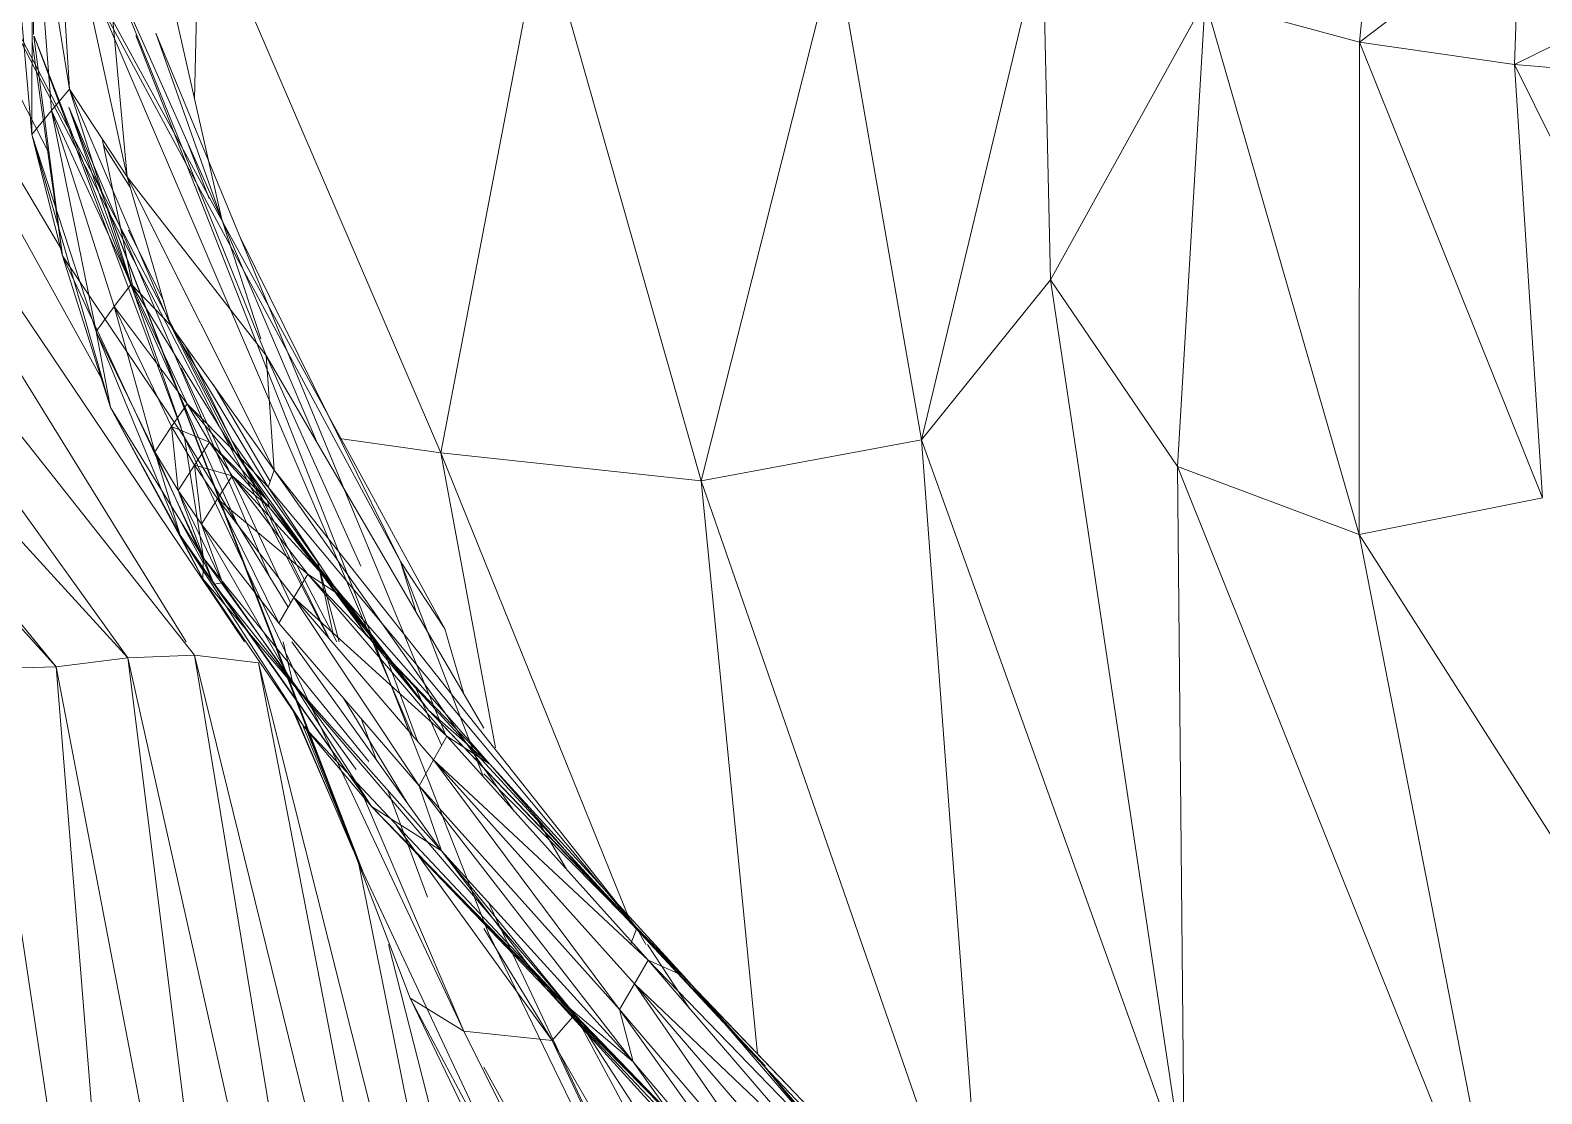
# Model space of a CAD drawing. Header units: millimetres. Extents: x -8546 to 211781, y -3000 to 31870.
# Drawn here: x -4209.31 to -4163.77, y 2681.13 to 2713.16 of the extents above; entities that cross this region are included whole.
import ezdxf

# ---------------------------------------------------------------- set-up
doc = ezdxf.new("R2010")
doc.units = ezdxf.units.MM
doc.layers.add('G-IMPT', color=8, linetype='Continuous', lineweight=9)
doc.layers.add('I-FURN', color=30, linetype='Continuous', lineweight=9)

# ---------------------------------------------------------------- blocks, each defined once
blk = doc.blocks.new('Artificial banana plant 1500mm - Family 4__C1-728657-Begane grond')
at = {"layer": 'G-IMPT'}
for p, q in [((196.623, 73.63), (215.937, 38.258)), ((196.623, 73.63), (215.937, 38.258)), ((196.623, 73.63), (214.599, 40.287)), ((196.623, 73.63), (214.599, 40.287)), ((204.389, 49.683), (191.573, 71.126)), ((204.389, 49.683), (191.573, 71.126)), ((191.573, 71.126), (205.588, 45.795)), ((191.573, 71.126), (205.588, 45.795)), ((195.145, 69.838), (204.011, 52.576)), ((195.145, 69.838), (204.011, 52.576)), ((195.828, 70.116), (212.418, 38.008)), ((195.828, 70.116), (212.418, 38.008)), ((195.828, 70.116), (207.918, 46.988)), ((209.896, 37.87), (188.462, 69.663)), ((209.896, 37.87), (188.462, 69.663)), ((188.462, 69.663), (208.143, 37.87)), ((188.462, 69.663), (208.143, 37.87)), ((185.734, 66.087), (208.393, 37.466)), ((185.734, 66.087), (208.393, 37.466)), ((186.355, 65.224), (206.381, 37.387)), ((186.355, 65.224), (206.381, 37.387)), ((206.041, 64.62), (209.215, 50.583)), ((206.041, 64.62), (209.215, 50.583)), ((183.451, 62.481), (206.381, 37.387)), ((183.451, 62.481), (206.381, 37.387)), ((183.451, 62.481), (204.228, 37.109)), ((183.451, 62.481), (204.228, 37.109)), ((203.543, 56.158), (203.623, 62.647)), ((203.543, 56.158), (203.623, 62.647)), ((204.153, 62.03), (204.623, 54.511)), ((204.153, 62.03), (204.623, 54.511)), ((204.153, 62.03), (206.365, 51.874)), ((204.153, 62.03), (206.365, 51.874)), ((182.352, 61.256), (204.228, 37.109)), ((182.352, 61.256), (204.228, 37.109)), ((203.494, 53.149), (203.512, 61.446)), ((203.494, 53.149), (203.512, 61.446)), ((204.08, 53.863), (203.512, 61.446)), ((203.512, 61.446), (204.08, 53.863)), ((203.512, 61.446), (204.623, 54.511)), ((203.512, 61.446), (204.623, 54.511)), ((203.494, 53.149), (202.813, 60.8)), ((203.494, 53.149), (202.813, 60.8)), ((243.973, 60.894), (243.495, 55.93)), ((243.973, 60.894), (243.495, 55.93)), ((208.533, 60.485), (208.396, 54.208)), ((208.533, 60.485), (208.396, 54.208)), ((208.533, 60.485), (215.818, 43.557)), ((208.533, 60.485), (215.818, 43.557)), ((204.566, 59.335), (214.973, 35.038)), ((218.874, 59.538), (215.818, 43.557)), ((218.874, 59.538), (215.818, 43.557)), ((218.874, 59.538), (223.66, 42.717)), ((218.874, 59.538), (223.66, 42.717)), ((233.952, 59.222), (230.295, 43.95)), ((233.952, 59.222), (230.295, 43.95)), ((233.952, 59.222), (234.186, 48.772)), ((233.952, 59.222), (234.186, 48.772)), ((248.332, 59.622), (243.495, 55.93)), ((248.332, 59.622), (243.495, 55.93)), ((248.332, 59.622), (248.161, 55.25)), ((248.332, 59.622), (248.161, 55.25)), ((227.713, 58.795), (223.66, 42.717)), ((227.713, 58.795), (223.66, 42.717)), ((227.713, 58.795), (230.295, 43.95)), ((227.713, 58.795), (230.295, 43.95)), ((205.776, 58.324), (206.365, 51.874)), ((205.776, 58.324), (206.365, 51.874)), ((205.776, 58.324), (209.215, 50.583)), ((205.776, 58.324), (209.215, 50.583)), ((205.776, 58.324), (210.553, 46.484)), ((205.776, 58.324), (210.553, 46.484)), ((253.477, 57.855), (248.161, 55.25)), ((253.477, 57.855), (248.161, 55.25)), ((238.845, 57.175), (234.186, 48.772)), ((238.845, 57.175), (234.186, 48.772)), ((238.845, 57.175), (238.013, 43.146)), ((238.845, 57.175), (238.013, 43.146)), ((238.845, 57.175), (243.495, 55.93)), ((238.845, 57.175), (243.495, 55.93)), ((238.845, 57.175), (243.489, 41.101)), ((238.845, 57.175), (243.489, 41.101)), ((204.414, 49.491), (203.55, 56.106)), ((204.414, 49.491), (203.55, 56.106)), ((203.562, 56.106), (208.088, 44.023)), ((203.562, 56.106), (208.088, 44.023)), ((203.563, 56.106), (206.575, 48.351)), ((203.563, 56.106), (206.575, 48.351)), ((206.622, 56.121), (217.253, 29.094)), ((207.227, 56.199), (209.215, 50.583)), ((207.227, 56.199), (209.215, 50.583)), ((207.227, 56.199), (215.973, 35.026)), ((207.227, 56.199), (215.973, 35.026)), ((203.5, 55.947), (204.414, 49.491)), ((203.5, 55.947), (204.414, 49.491)), ((243.495, 55.93), (243.489, 41.101)), ((243.495, 55.93), (243.489, 41.101)), ((243.495, 55.93), (248.161, 55.25)), ((243.495, 55.93), (248.161, 55.25)), ((243.495, 55.93), (249.009, 42.206)), ((243.495, 55.93), (249.009, 42.206)), ((248.161, 55.25), (253.009, 54.852)), ((248.161, 55.25), (253.009, 54.852)), ((248.161, 55.25), (249.009, 42.206)), ((248.161, 55.25), (249.009, 42.206)), ((248.161, 55.25), (252.792, 45.917)), ((248.161, 55.25), (252.792, 45.917)), ((204.623, 54.511), (204.08, 53.863)), ((204.623, 54.511), (204.08, 53.863)), ((204.623, 54.511), (206.481, 48.642)), ((204.623, 54.511), (206.481, 48.642)), ((204.623, 54.511), (206.365, 51.874)), ((204.623, 54.511), (206.365, 51.874)), ((204.623, 54.511), (207.672, 47.403)), ((204.623, 54.511), (207.672, 47.403)), ((204.08, 53.863), (203.494, 53.149)), ((204.08, 53.863), (203.494, 53.149)), ((205.976, 47.962), (204.08, 53.863)), ((205.431, 47.213), (204.08, 53.863)), ((205.431, 47.213), (204.08, 53.863)), ((204.08, 53.863), (205.976, 47.962)), ((204.08, 53.863), (206.481, 48.642)), ((204.08, 53.863), (206.481, 48.642)), ((206.575, 48.351), (204.605, 53.966)), ((206.575, 48.351), (204.605, 53.966)), ((204.605, 53.966), (210.673, 39.788)), ((204.605, 53.966), (210.673, 39.788)), ((204.605, 53.966), (214.888, 27.135)), ((204.605, 53.966), (214.888, 27.135)), ((204.605, 53.966), (213.471, 30.914)), ((204.605, 53.966), (208.928, 42.727)), ((203.494, 53.149), (204.414, 49.491)), ((203.494, 53.149), (204.414, 49.491)), ((205.431, 47.213), (203.494, 53.149)), ((205.431, 47.213), (203.494, 53.149)), ((203.494, 53.149), (205.865, 44.923)), ((203.494, 53.149), (205.865, 44.923)), ((205.613, 53.013), (206.575, 48.351)), ((205.613, 53.013), (206.575, 48.351)), ((208.207, 52.853), (208.838, 51.212)), ((208.207, 52.853), (208.838, 51.212)), ((205.651, 52.826), (206.462, 51.541)), ((205.651, 52.826), (206.462, 51.541)), ((206.365, 51.874), (207.672, 47.403)), ((206.365, 51.874), (207.672, 47.403)), ((206.365, 51.874), (210.553, 46.484)), ((206.365, 51.874), (210.553, 46.484)), ((206.365, 51.874), (210.797, 43.04)), ((206.365, 51.874), (210.797, 43.04)), ((209.215, 50.583), (210.389, 46.988)), ((209.215, 50.583), (210.389, 46.988)), ((209.215, 50.583), (212.103, 43.835)), ((209.215, 50.583), (212.103, 43.835)), ((206.163, 50.345), (207.918, 46.988)), ((206.408, 50.261), (207.465, 48.112)), ((206.408, 50.261), (207.465, 48.112)), ((209.775, 50.031), (214.599, 40.287)), ((209.775, 50.031), (214.599, 40.287)), ((205.865, 44.923), (204.414, 49.491)), ((205.865, 44.923), (204.414, 49.491)), ((204.414, 49.491), (208.663, 40.381)), ((204.414, 49.491), (208.663, 40.381)), ((204.414, 49.491), (208.088, 44.023)), ((204.414, 49.491), (208.088, 44.023)), ((230.295, 43.95), (234.186, 48.772)), ((230.295, 43.95), (234.186, 48.772)), ((234.186, 48.772), (238.013, 43.146)), ((234.186, 48.772), (238.013, 43.146)), ((234.186, 48.772), (238.212, 21.906)), ((234.186, 48.772), (238.212, 21.906)), ((206.481, 48.642), (205.976, 47.962)), ((206.481, 48.642), (205.976, 47.962)), ((206.481, 48.642), (208.168, 45.034)), ((206.481, 48.642), (208.168, 45.034)), ((206.481, 48.642), (207.672, 47.403)), ((206.481, 48.642), (207.672, 47.403)), ((206.481, 48.642), (209.616, 43.575)), ((206.481, 48.642), (209.616, 43.575)), ((207.989, 44.308), (206.575, 48.351)), ((207.989, 44.308), (206.575, 48.351)), ((206.575, 48.351), (209.676, 41.422)), ((206.575, 48.351), (209.676, 41.422)), ((205.976, 47.962), (205.431, 47.213)), ((205.976, 47.962), (205.431, 47.213)), ((207.703, 44.346), (205.976, 47.962)), ((207.199, 43.588), (205.976, 47.962)), ((207.199, 43.588), (205.976, 47.962)), ((205.976, 47.962), (207.703, 44.346)), ((205.976, 47.962), (208.168, 45.034)), ((205.976, 47.962), (208.168, 45.034)), ((207.672, 47.403), (209.616, 43.575)), ((207.672, 47.403), (209.616, 43.575)), ((207.672, 47.403), (210.797, 43.04)), ((207.672, 47.403), (210.797, 43.04)), ((207.672, 47.403), (210.617, 42.522)), ((207.672, 47.403), (210.617, 42.522)), ((207.199, 43.588), (205.431, 47.213)), ((207.199, 43.588), (205.431, 47.213)), ((205.431, 47.213), (207.957, 41.074)), ((205.431, 47.213), (207.957, 41.074)), ((205.431, 47.213), (205.865, 44.923)), ((205.431, 47.213), (205.865, 44.923)), ((207.989, 46.853), (212.685, 37.87)), ((207.989, 46.853), (212.685, 37.87)), ((208.123, 46.773), (212.45, 37.971)), ((208.123, 46.773), (212.45, 37.971)), ((210.553, 46.484), (213.408, 40.148)), ((210.553, 46.484), (213.408, 40.148)), ((210.553, 46.484), (217.116, 35.264)), ((210.553, 46.484), (217.116, 35.264)), ((210.553, 46.484), (210.797, 43.04)), ((210.553, 46.484), (210.797, 43.04)), ((207.989, 46.118), (211.288, 39.037)), ((207.989, 46.118), (211.288, 39.037)), ((208.962, 45.601), (210.676, 42.691)), ((208.962, 45.601), (210.676, 42.691)), ((205.865, 44.923), (208.64, 39.759)), ((205.865, 44.923), (208.64, 39.759)), ((207.957, 41.074), (205.865, 44.923)), ((207.957, 41.074), (205.865, 44.923)), ((205.865, 44.923), (208.663, 40.381)), ((205.865, 44.923), (208.663, 40.381)), ((208.168, 45.034), (207.703, 44.346)), ((208.168, 45.034), (207.703, 44.346)), ((208.168, 45.034), (208.848, 43.88)), ((208.168, 45.034), (208.848, 43.88)), ((208.168, 45.034), (209.616, 43.575)), ((208.168, 45.034), (209.616, 43.575)), ((208.168, 45.034), (210.583, 42.134)), ((208.168, 45.034), (210.583, 42.134)), ((207.703, 44.346), (207.199, 43.588)), ((207.703, 44.346), (207.199, 43.588)), ((208.396, 43.191), (207.703, 44.346)), ((207.902, 42.428), (207.703, 44.346)), ((207.902, 42.428), (207.703, 44.346)), ((207.703, 44.346), (208.396, 43.191)), ((207.703, 44.346), (208.848, 43.88)), ((207.703, 44.346), (208.848, 43.88)), ((208.088, 44.023), (211.211, 38.906)), ((208.088, 44.023), (211.211, 38.906)), ((208.088, 44.023), (216.511, 26.145)), ((208.088, 44.023), (216.511, 26.145)), ((208.663, 40.381), (208.088, 44.023)), ((208.663, 40.381), (208.088, 44.023)), ((208.848, 43.88), (208.396, 43.191)), ((208.848, 43.88), (208.396, 43.191)), ((208.848, 43.88), (209.53, 42.868)), ((208.848, 43.88), (209.53, 42.868)), ((208.848, 43.88), (210.583, 42.134)), ((208.848, 43.88), (210.583, 42.134)), ((208.848, 43.88), (210.656, 41.916)), ((208.848, 43.88), (210.656, 41.916)), ((209.537, 43.897), (212.109, 40.256)), ((209.537, 43.897), (212.109, 40.256)), ((212.766, 43.989), (215.818, 43.557)), ((212.766, 43.989), (215.818, 43.557)), ((223.66, 42.717), (230.295, 43.95)), ((223.66, 42.717), (230.295, 43.95)), ((230.295, 43.95), (232.244, 18.005)), ((230.295, 43.95), (232.244, 18.005)), ((230.295, 43.95), (238.212, 21.906)), ((230.295, 43.95), (238.212, 21.906)), ((207.902, 42.428), (207.199, 43.588)), ((207.902, 42.428), (207.199, 43.588)), ((207.199, 43.588), (208.978, 39.604)), ((207.199, 43.588), (208.978, 39.604)), ((207.199, 43.588), (207.957, 41.074)), ((207.199, 43.588), (207.957, 41.074)), ((209.616, 43.575), (210.583, 42.134)), ((209.616, 43.575), (210.583, 42.134)), ((209.616, 43.575), (210.617, 42.522)), ((209.616, 43.575), (210.617, 42.522)), ((209.616, 43.575), (213.545, 38.121)), ((209.616, 43.575), (213.545, 38.121)), ((215.818, 43.557), (223.66, 42.717)), ((215.818, 43.557), (223.66, 42.717)), ((215.818, 43.557), (217.459, 34.676)), ((215.818, 43.557), (217.459, 34.676)), ((215.818, 43.557), (221.482, 29.549)), ((215.818, 43.557), (221.482, 29.549)), ((208.396, 43.191), (207.902, 42.428)), ((208.396, 43.191), (207.902, 42.428)), ((209.087, 42.176), (208.396, 43.191)), ((208.604, 41.409), (208.396, 43.191)), ((208.604, 41.409), (208.396, 43.191)), ((208.396, 43.191), (209.087, 42.176)), ((208.396, 43.191), (209.53, 42.868)), ((208.396, 43.191), (209.53, 42.868)), ((209.53, 42.868), (209.087, 42.176)), ((209.53, 42.868), (209.087, 42.176)), ((209.53, 42.868), (211.808, 39.907)), ((209.53, 42.868), (211.808, 39.907)), ((209.53, 42.868), (210.656, 41.916)), ((209.53, 42.868), (210.656, 41.916)), ((209.53, 42.868), (212.881, 39.196)), ((209.53, 42.868), (212.881, 39.196)), ((210.797, 43.04), (210.617, 42.522)), ((210.797, 43.04), (210.617, 42.522)), ((210.797, 43.04), (218.03, 32.762)), ((210.797, 43.04), (218.03, 32.762)), ((210.797, 43.04), (221.726, 29.242)), ((210.797, 43.04), (221.726, 29.242)), ((238.013, 43.146), (243.489, 41.101)), ((238.013, 43.146), (243.489, 41.101)), ((238.013, 43.146), (238.212, 21.906)), ((238.013, 43.146), (238.212, 21.906)), ((238.013, 43.146), (247.911, 18.459)), ((238.013, 43.146), (247.911, 18.459)), ((208.604, 41.409), (207.902, 42.428)), ((208.604, 41.409), (207.902, 42.428)), ((207.902, 42.428), (209.239, 39.645)), ((207.902, 42.428), (209.239, 39.645)), ((207.902, 42.428), (208.978, 39.604)), ((207.902, 42.428), (208.978, 39.604)), ((210.617, 42.522), (213.545, 38.121)), ((210.617, 42.522), (213.545, 38.121)), ((210.617, 42.522), (221.726, 29.242)), ((210.617, 42.522), (221.726, 29.242)), ((223.66, 42.717), (225.36, 25.455)), ((223.66, 42.717), (225.36, 25.455)), ((223.66, 42.717), (232.244, 18.005)), ((223.66, 42.717), (232.244, 18.005)), ((209.087, 42.176), (208.604, 41.409)), ((209.087, 42.176), (208.604, 41.409)), ((211.388, 39.205), (209.087, 42.176)), ((210.93, 38.43), (209.087, 42.176)), ((210.93, 38.43), (209.087, 42.176)), ((209.087, 42.176), (211.388, 39.205)), ((209.087, 42.176), (211.808, 39.907)), ((209.087, 42.176), (211.808, 39.907)), ((210.583, 42.134), (213.545, 38.121)), ((210.583, 42.134), (213.545, 38.121)), ((210.583, 42.134), (215.442, 35.805)), ((210.583, 42.134), (215.442, 35.805)), ((210.583, 42.134), (210.656, 41.916)), ((210.583, 42.134), (210.656, 41.916)), ((210.656, 41.916), (212.881, 39.196)), ((210.656, 41.916), (212.881, 39.196)), ((210.656, 41.916), (215.442, 35.805)), ((210.656, 41.916), (215.442, 35.805)), ((243.489, 41.101), (249.009, 42.206)), ((243.489, 41.101), (249.009, 42.206)), ((207.989, 41.457), (208.658, 40.247)), ((207.989, 41.457), (208.658, 40.247)), ((208.978, 39.604), (207.957, 41.074)), ((208.978, 39.604), (207.957, 41.074)), ((207.957, 41.074), (213.727, 32.905)), ((207.957, 41.074), (213.727, 32.905)), ((207.957, 41.074), (211.687, 35.315)), ((207.957, 41.074), (211.687, 35.315)), ((207.957, 41.074), (208.64, 39.759)), ((207.957, 41.074), (208.64, 39.759)), ((210.93, 38.43), (208.604, 41.409)), ((210.93, 38.43), (208.604, 41.409)), ((208.604, 41.409), (211.353, 36.622)), ((208.604, 41.409), (211.353, 36.622)), ((208.604, 41.409), (209.239, 39.645)), ((208.604, 41.409), (209.239, 39.645)), ((243.489, 41.101), (247.911, 18.459)), ((243.489, 41.101), (247.911, 18.459)), ((243.489, 41.101), (255.539, 22.199)), ((243.489, 41.101), (255.539, 22.199)), ((208.64, 39.759), (208.663, 40.381)), ((208.64, 39.759), (208.663, 40.381)), ((208.663, 40.381), (213.647, 34.26)), ((208.663, 40.381), (213.647, 34.26)), ((208.663, 40.381), (213.267, 34.02)), ((208.663, 40.381), (213.267, 34.02)), ((212.109, 40.256), (212.751, 37.87)), ((212.109, 40.256), (212.751, 37.87)), ((212.109, 40.256), (212.569, 38.092)), ((212.109, 40.256), (212.569, 38.092)), ((214.599, 40.287), (217.103, 33.792)), ((214.599, 40.287), (217.103, 33.792)), ((214.599, 40.287), (215.07, 38.762)), ((214.599, 40.287), (215.07, 38.762)), ((215.937, 38.258), (214.599, 40.287)), ((215.937, 38.258), (214.599, 40.287)), ((211.687, 35.315), (208.64, 39.759)), ((211.687, 35.315), (208.64, 39.759)), ((208.64, 39.759), (219.851, 26.641)), ((208.64, 39.759), (219.851, 26.641)), ((209.239, 39.645), (208.978, 39.604)), ((209.239, 39.645), (208.978, 39.604)), ((211.353, 36.622), (209.239, 39.645)), ((211.353, 36.622), (209.239, 39.645)), ((211.808, 39.907), (211.388, 39.205)), ((211.808, 39.907), (211.388, 39.205)), ((211.808, 39.907), (215.993, 35.026)), ((211.808, 39.907), (215.993, 35.026)), ((211.808, 39.907), (212.881, 39.196)), ((211.808, 39.907), (212.881, 39.196)), ((211.808, 39.907), (217.288, 34.186)), ((211.808, 39.907), (217.288, 34.186)), ((208.978, 39.604), (213.727, 32.905)), ((208.978, 39.604), (213.727, 32.905)), ((211.353, 36.622), (208.978, 39.604)), ((211.353, 36.622), (208.978, 39.604)), ((211.388, 39.205), (210.93, 38.43)), ((211.388, 39.205), (210.93, 38.43)), ((215.595, 34.315), (211.388, 39.205)), ((215.159, 33.529), (211.388, 39.205)), ((215.159, 33.529), (211.388, 39.205)), ((211.388, 39.205), (215.595, 34.315)), ((211.388, 39.205), (215.993, 35.026)), ((211.388, 39.205), (215.993, 35.026)), ((212.881, 39.196), (217.288, 34.186)), ((212.881, 39.196), (217.288, 34.186)), ((212.881, 39.196), (215.442, 35.805)), ((212.881, 39.196), (215.442, 35.805)), ((215.159, 33.529), (210.93, 38.43)), ((215.159, 33.529), (210.93, 38.43)), ((215.937, 38.258), (216.495, 36.325)), ((215.937, 38.258), (216.495, 36.325)), ((211.061, 37.87), (211.353, 36.622)), ((211.061, 37.87), (211.353, 36.622)), ((211.331, 37.87), (215.839, 31.572)), ((211.331, 37.87), (215.839, 31.572)), ((213.545, 38.121), (215.442, 35.805)), ((213.545, 38.121), (215.442, 35.805)), ((213.545, 38.121), (221.726, 29.242)), ((213.545, 38.121), (221.726, 29.242)), ((213.76, 37.87), (214.973, 35.038)), ((213.82, 37.822), (214.866, 35.163)), ((206.381, 37.387), (204.228, 37.109)), ((206.381, 37.387), (204.228, 37.109)), ((208.393, 37.466), (206.381, 37.387)), ((208.393, 37.466), (206.381, 37.387)), ((206.381, 37.387), (214.049, 3.216)), ((206.381, 37.387), (214.049, 3.216)), ((206.381, 37.387), (210.586, 3.926)), ((206.381, 37.387), (210.586, 3.926)), ((210.324, 37.235), (208.393, 37.466)), ((210.324, 37.235), (208.393, 37.466)), ((217.023, 2.477), (208.393, 37.466)), ((217.023, 2.477), (208.393, 37.466)), ((208.393, 37.466), (214.049, 3.216)), ((208.393, 37.466), (214.049, 3.216)), ((214.162, 37.451), (215.116, 34.873)), ((214.162, 37.451), (215.116, 34.873)), ((204.228, 37.109), (201.986, 37.051)), ((204.228, 37.109), (201.986, 37.051)), ((201.986, 37.051), (206.841, 4.707)), ((201.986, 37.051), (206.841, 4.707)), ((204.228, 37.109), (210.586, 3.926)), ((204.228, 37.109), (210.586, 3.926)), ((204.228, 37.109), (206.841, 4.707)), ((204.228, 37.109), (206.841, 4.707)), ((219.315, 1.544), (210.324, 37.235)), ((219.315, 1.544), (210.324, 37.235)), ((210.324, 37.235), (217.023, 2.477)), ((210.324, 37.235), (217.023, 2.477)), ((215.839, 31.572), (211.353, 36.622)), ((215.839, 31.572), (211.353, 36.622)), ((211.353, 36.622), (213.727, 32.905)), ((211.353, 36.622), (213.727, 32.905)), ((215.066, 36.47), (215.84, 34.752)), ((215.066, 36.47), (215.84, 34.752)), ((212.88, 36.17), (214.802, 33.021)), ((212.88, 36.17), (214.802, 33.021)), ((211.38, 35.762), (213.471, 30.914)), ((211.38, 35.762), (213.471, 30.914)), ((211.414, 35.713), (213.179, 31.595)), ((211.414, 35.713), (213.179, 31.595)), ((213.871, 34.322), (213.411, 35.556)), ((213.871, 34.322), (213.411, 35.556)), ((215.442, 35.805), (220.603, 30.398)), ((215.442, 35.805), (220.603, 30.398)), ((215.442, 35.805), (221.726, 29.242)), ((215.442, 35.805), (221.726, 29.242)), ((215.442, 35.805), (226.925, 23.824)), ((215.442, 35.805), (226.925, 23.824)), ((217.288, 34.186), (215.442, 35.805)), ((217.288, 34.186), (215.442, 35.805)), ((211.666, 35.315), (213.471, 30.914)), ((211.666, 35.315), (213.471, 30.914)), ((213.727, 32.905), (211.687, 35.315)), ((213.727, 32.905), (211.687, 35.315)), ((211.687, 35.315), (219.851, 26.641)), ((211.687, 35.315), (219.851, 26.641)), ((211.732, 35.315), (213.471, 30.914)), ((211.732, 35.315), (213.471, 30.914)), ((211.842, 35.15), (213.471, 30.914)), ((215.993, 35.026), (215.595, 34.315)), ((215.993, 35.026), (215.595, 34.315)), ((215.993, 35.026), (222.064, 28.275)), ((215.993, 35.026), (222.064, 28.275)), ((215.993, 35.026), (217.288, 34.186)), ((215.993, 35.026), (217.288, 34.186)), ((215.595, 34.315), (215.159, 33.529)), ((215.595, 34.315), (215.159, 33.529)), ((221.652, 27.57), (215.595, 34.315)), ((221.2, 26.792), (215.595, 34.315)), ((221.2, 26.792), (215.595, 34.315)), ((215.595, 34.315), (221.652, 27.57)), ((215.595, 34.315), (222.064, 28.275)), ((215.595, 34.315), (222.064, 28.275)), ((217.288, 34.186), (223.124, 27.81)), ((217.288, 34.186), (223.124, 27.81)), ((217.288, 34.186), (220.603, 30.398)), ((217.288, 34.186), (220.603, 30.398)), ((217.116, 33.89), (223.124, 27.81)), ((217.116, 33.89), (223.124, 27.81)), ((215.418, 30.173), (214.214, 33.402)), ((215.418, 30.173), (214.214, 33.402)), ((221.2, 26.792), (215.159, 33.529)), ((221.2, 26.792), (215.159, 33.529)), ((215.159, 33.529), (221.612, 25.219)), ((215.159, 33.529), (221.612, 25.219)), ((215.159, 33.529), (215.839, 31.572)), ((215.159, 33.529), (215.839, 31.572)), ((213.488, 33.209), (216.511, 26.145)), ((213.488, 33.209), (216.511, 26.145)), ((218.98, 27.431), (213.727, 32.905)), ((218.98, 27.431), (213.727, 32.905)), ((215.839, 31.572), (213.727, 32.905)), ((215.839, 31.572), (213.727, 32.905)), ((213.727, 32.905), (225.257, 21.059)), ((213.727, 32.905), (225.257, 21.059)), ((213.727, 32.905), (219.851, 26.641)), ((213.727, 32.905), (219.851, 26.641)), ((214.469, 32.359), (219.17, 25.863)), ((214.469, 32.359), (219.17, 25.863)), ((218.746, 32.475), (219.6, 31.015)), ((218.746, 32.475), (219.6, 31.015)), ((215.836, 31.572), (219.851, 26.641)), ((215.836, 31.572), (219.851, 26.641)), ((221.612, 25.219), (215.839, 31.572)), ((221.612, 25.219), (215.839, 31.572)), ((215.839, 31.572), (218.98, 27.431)), ((215.839, 31.572), (218.98, 27.431)), ((213.341, 31.172), (219.315, 1.544)), ((213.341, 31.172), (219.315, 1.544)), ((213.471, 30.914), (229.377, -2.88)), ((213.471, 30.914), (229.377, -2.88)), ((220.603, 30.398), (225.561, 25.09)), ((220.603, 30.398), (225.561, 25.09)), ((223.124, 27.81), (220.603, 30.398)), ((223.124, 27.81), (220.603, 30.398)), ((220.603, 30.398), (226.242, 24.533)), ((220.603, 30.398), (226.242, 24.533)), ((220.603, 30.398), (225.601, 25.09)), ((220.603, 30.398), (225.601, 25.09)), ((217.256, 30.013), (231.955, -1.203)), ((217.256, 30.013), (231.955, -1.203)), ((217.116, 29.23), (219.17, 25.863)), ((217.116, 29.23), (219.17, 25.863)), ((221.528, 28.752), (221.726, 29.242)), ((221.528, 28.752), (221.726, 29.242)), ((221.726, 29.242), (226.242, 24.535)), ((221.726, 29.242), (226.242, 24.535)), ((221.726, 29.242), (221.993, 28.752)), ((221.726, 29.242), (221.993, 28.752)), ((214.243, 28.752), (221.355, 0.864)), ((214.243, 28.752), (221.355, 0.864)), ((217.253, 29.094), (231.955, -1.203)), ((222.047, 28.752), (223.312, 26.827)), ((222.047, 28.752), (223.312, 26.827)), ((222.064, 28.275), (221.652, 27.57)), ((222.064, 28.275), (221.652, 27.57)), ((222.064, 28.275), (227.312, 22.182)), ((222.064, 28.275), (227.312, 22.182)), ((222.064, 28.275), (223.124, 27.81)), ((222.064, 28.275), (223.124, 27.81)), ((222.064, 28.275), (227.937, 22.222)), ((222.064, 28.275), (227.937, 22.222)), ((223.124, 27.81), (225.561, 25.09)), ((223.124, 27.81), (225.561, 25.09)), ((223.124, 27.81), (227.937, 22.222)), ((223.124, 27.81), (227.937, 22.222)), ((223.812, 22.144), (218.98, 27.431)), ((223.812, 22.144), (218.98, 27.431)), ((221.612, 25.219), (218.98, 27.431)), ((221.612, 25.219), (218.98, 27.431)), ((218.98, 27.431), (228.606, 17.255)), ((218.98, 27.431), (228.606, 17.255)), ((218.98, 27.431), (225.257, 21.059)), ((218.98, 27.431), (225.257, 21.059)), ((221.652, 27.57), (221.2, 26.792)), ((221.652, 27.57), (221.2, 26.792)), ((226.852, 21.515), (221.652, 27.57)), ((226.343, 20.774), (221.652, 27.57)), ((226.343, 20.774), (221.652, 27.57)), ((221.652, 27.57), (226.852, 21.515)), ((221.652, 27.57), (227.312, 22.182)), ((221.652, 27.57), (227.312, 22.182)), ((214.888, 27.135), (229.377, -2.88)), ((214.888, 27.135), (229.377, -2.88)), ((216.511, 26.145), (214.888, 27.135)), ((216.511, 26.145), (214.888, 27.135)), ((214.888, 27.135), (230.983, -3.008)), ((214.888, 27.135), (230.983, -3.008)), ((219.851, 26.641), (219.17, 25.863)), ((219.851, 26.641), (219.17, 25.863)), ((225.257, 21.059), (219.851, 26.641)), ((225.257, 21.059), (219.851, 26.641)), ((219.851, 26.641), (237.609, -0.629)), ((219.851, 26.641), (237.609, -0.629)), ((219.851, 26.641), (235.601, -2.549)), ((219.851, 26.641), (235.601, -2.549)), ((226.343, 20.774), (221.2, 26.792)), ((226.343, 20.774), (221.2, 26.792)), ((221.2, 26.792), (226.242, 19.768)), ((221.2, 26.792), (226.242, 19.768)), ((221.2, 26.792), (221.612, 25.219)), ((221.2, 26.792), (221.612, 25.219)), ((219.17, 25.863), (216.511, 26.145)), ((219.17, 25.863), (216.511, 26.145)), ((216.511, 26.145), (230.983, -3.008)), ((216.511, 26.145), (230.983, -3.008)), ((219.17, 25.863), (235.369, -2.149)), ((219.17, 25.863), (235.369, -2.149)), ((219.17, 25.863), (232.573, -2.834)), ((219.17, 25.863), (232.573, -2.834)), ((217.116, 25.055), (232.573, -2.834)), ((217.116, 25.055), (232.573, -2.834)), ((226.242, 19.768), (221.612, 25.219)), ((226.242, 19.768), (221.612, 25.219)), ((221.612, 25.219), (223.812, 22.144)), ((221.612, 25.219), (223.812, 22.144)), ((225.561, 25.09), (228.951, 21.089)), ((225.561, 25.09), (228.951, 21.089)), ((225.561, 25.09), (232.578, 16.432)), ((225.561, 25.09), (232.578, 16.432)), ((227.937, 22.222), (225.561, 25.09)), ((227.937, 22.222), (225.561, 25.09)), ((225.561, 25.09), (230.279, 20.119)), ((225.561, 25.09), (230.279, 20.119))]:
    blk.add_line(p, q, dxfattribs=at)
blk = doc.blocks.new('Artificial banana plant 1500mm - Family 4__C2-728658-Begane grond')
blk.add_blockref('Artificial banana plant 1500mm - Family 4__C1-728657-Begane grond', (0, 0))
blk = doc.blocks.new('Artificial banana plant 1500mm - Family 4-728656-Begane grond')
blk.add_blockref('Artificial banana plant 1500mm - Family 4__C2-728658-Begane grond', (0, 0))
blk = doc.blocks.new('Artificial banana plant 1500mm - Ny märkning-728662-Begane grond')
blk.add_blockref('Artificial banana plant 1500mm - Family 4-728656-Begane grond', (0, 0))

msp = doc.modelspace()

# ---------------------------------------------------------------- block references
at = {"layer": 'I-FURN'}
msp.add_blockref('Artificial banana plant 1500mm - Ny märkning-728662-Begane grond', (-4412.758, 2656.875), dxfattribs=at)

doc.saveas('drawing.dxf')
